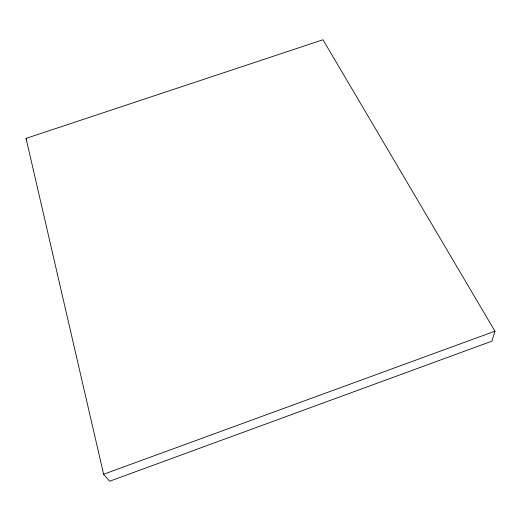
<?xml version="1.0" encoding="UTF-8"?>
<svg xmlns="http://www.w3.org/2000/svg" width="521" height="521" viewBox="0 0 521 521"><rect width="100%" height="100%" fill="white"/><g stroke="black" fill="none" stroke-linecap="round" stroke-linejoin="round"><path stroke-width="0.78" d="M494.95 331.193L491.915 341.157L109.638 481.235L103.62 474.253L26.05 138.384L322.981 39.765L494.95 331.193L103.62 474.253M26.05 138.384L26.786 139.778"/></g></svg>
